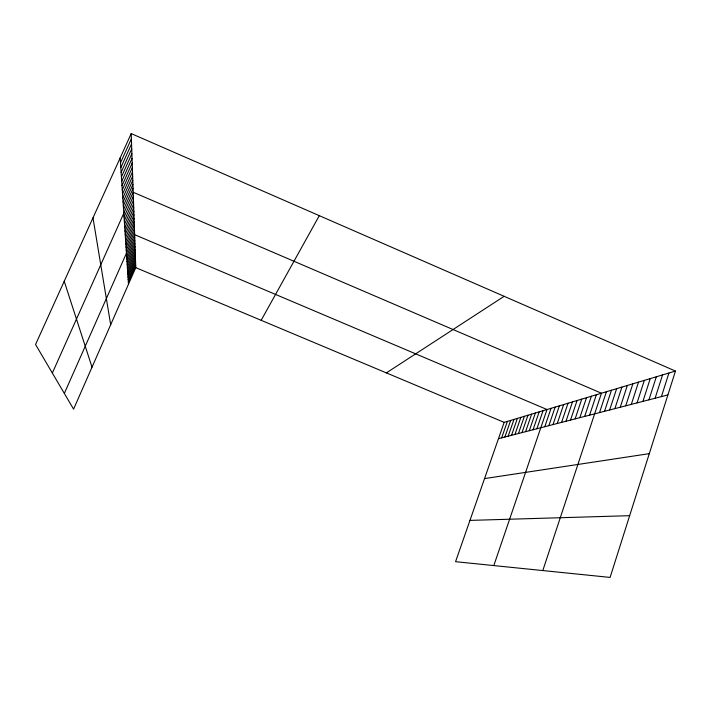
<?xml version="1.0" encoding="UTF-8"?>
<svg xmlns="http://www.w3.org/2000/svg" width="711" height="711" viewBox="0 0 711 711"><rect width="100%" height="100%" fill="white"/><g stroke="black" fill="none" stroke-linecap="round" stroke-linejoin="round"><path stroke-width="1.07" d="M661.417 396.614L668.918 373.017M675.45 371.062L610.1 577.412L455.555 561.681L504.161 422.361L675.45 371.062L131.206 133.588L35.55 344.488L73.58 409.136L135.765 267.647L131.206 133.588M655.098 398.24L662.545 374.928M642.922 401.386L650.245 378.608M648.939 399.831L656.324 376.786M631.315 404.381L638.522 382.118M637.056 402.897L644.317 380.385M625.716 405.83L632.861 383.816M614.882 408.621L621.921 387.086M620.241 407.243L627.333 385.469M604.528 411.296L611.46 390.223M609.647 409.971L616.633 388.677M542.804 570.56L601.453 393.219L133.197 192.263L52.338 373.035M599.524 412.593L606.403 391.734M584.664 416.424L591.374 396.24M589.588 415.153L596.351 394.747M575.128 418.886L581.731 399.129M579.838 417.668L586.504 397.698M566 421.25L572.497 401.893M570.515 420.077L577.065 400.524M557.246 423.507L563.654 404.541M561.574 422.387L568.027 403.226M544.777 426.724L551.043 408.318M548.848 425.676L555.158 407.083M553.007 424.6L559.361 405.83M536.885 428.76L543.044 410.709M493.807 565.574L547.008 409.527L134.646 234.692L64.337 393.432M525.598 431.675L531.632 414.131M529.286 430.724L535.365 413.011M533.046 429.755L539.169 411.873M514.951 434.43L520.852 417.357M518.435 433.523L524.38 416.308M521.981 432.608L527.971 415.233M504.881 437.025L510.658 420.414M508.178 436.172L513.991 419.419M511.529 435.31L517.386 418.397M501.646 437.86L507.378 421.392M128.176 279.53L135.597 262.67M128.336 281.885L135.677 265.185M127.002 261.666L134.948 243.677M127.18 264.368L135.046 246.557M127.358 267.025L135.143 249.374M127.527 269.62L135.232 252.138M127.696 272.171L135.33 254.849M127.856 274.668L135.419 257.506M128.024 277.121L135.508 260.119M125.643 241.056L134.201 221.779M125.847 244.193L134.317 225.111M126.051 247.259L134.432 228.373M126.247 250.263L134.539 231.564M126.638 256.084L134.743 237.75M126.816 258.902L134.85 240.745M124.541 224.285L133.597 203.968M124.772 227.787L133.721 207.701M124.994 231.217L133.846 211.336M125.216 234.568L133.97 214.9M125.429 237.847L134.086 218.375M123.323 205.834L132.93 184.389M123.572 209.585L133.073 188.371M124.061 217.015L133.339 196.254M124.301 220.694L133.472 200.155M122.274 189.908L132.362 167.494M122.55 194.041L132.504 171.875M122.807 198.067L132.655 176.141M123.074 201.995L132.797 180.318M121.119 172.338L131.722 148.866M121.421 176.906L131.891 153.7M121.705 181.349L132.05 158.411M121.999 185.687L132.21 163.015M120.488 162.855L131.384 138.814M120.808 167.663L131.553 143.906M261.168 320.314L319.301 215.655M386.366 372.893L504.143 296.309M498.464 438.678L667.887 394.943M484.538 478.592L649.294 453.654M469.953 520.399L629.653 515.679M135.765 267.647L504.161 422.361M64.23 281.254L92.021 367.178M92.99 217.842L110.685 324.705M120.168 157.922L128.487 284.204"/></g></svg>
